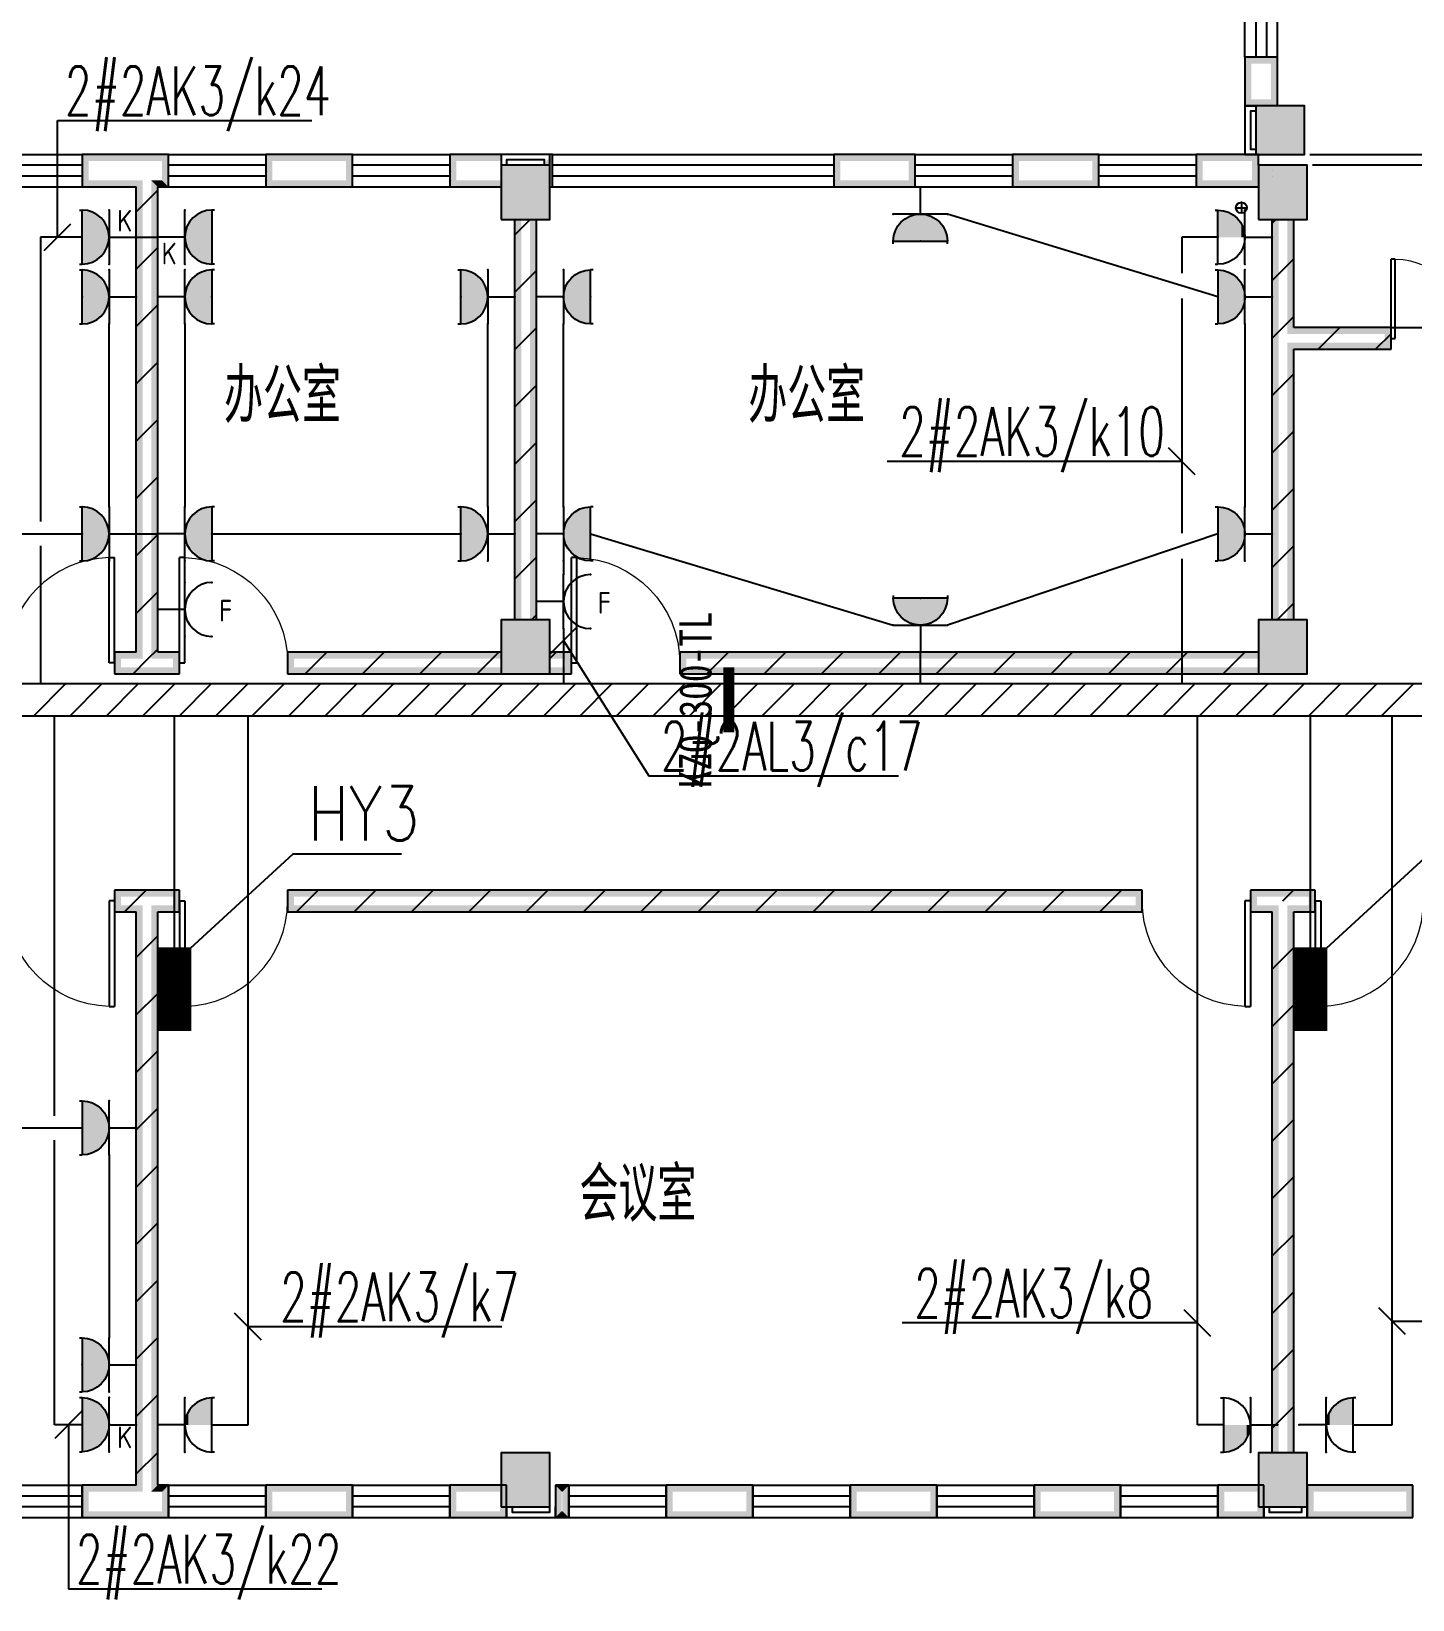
# Model space of a CAD drawing. Extents: x 101023 to 279373, y -114511 to 293844.
# Drawn here: x 215911 to 228680, y 57231 to 71727 of the extents above; entities that cross this region are included whole.
import ezdxf
from ezdxf.enums import TextEntityAlignment as Align

# ---------------------------------------------------------------- set-up
doc = ezdxf.new("R2010")
doc.units = 0
doc.header["$LTSCALE"] = 1000
doc.header["$MEASUREMENT"] = 0
for name, color, linetype in [('A-WALL-CURT', 111, 'Continuous'), ('A-WALL-PATT', 252, 'Continuous'), ('BZ', 7, 'Continuous'), ('CABLETRAY', 3, 'Continuous'), ('COLUMN', 2, 'Continuous'), ('DIM-照明', 3, 'Continuous'), ('EQUIP-插座', 3, 'Continuous'), ('EQUIP-照明', 3, 'Continuous'), ('EQUIP-箱柜', 3, 'Continuous'), ('PUB_HATCH', 8, 'Continuous'), ('PUB_TEXT', 7, 'Continuous'), ('PUB_WALL', 2, 'Continuous'), ('STAIR', 2, 'Continuous'), ('TEL_HATCH', 8, 'Continuous'), ('WALL', 2, 'Continuous'), ('WINDOW', 2, 'Continuous'), ('WIRE-照明', 6, 'Continuous'), ('抗震支吊架', 2, 'Continuous'), ('排水', 153, 'Continuous'), ('看线', 30, 'Continuous')]:
    doc.layers.add(name, color=color, linetype=linetype)
doc.styles.add('_TEL_ATTDEF', font='gbenor', dxfattribs={"bigfont": 'gbcbig'})
doc.styles.add('_TEL_DIM', font='simplex.shx', dxfattribs={"width": 0.8, "height": 3.5, "bigfont": 'gbcbig.shx'})
doc.styles.add('kzcad', font='', dxfattribs={"width": 0.8})
doc.styles.get("Standard").update_dxf_attribs({"font": 'simplex.shx', "width": 0.8, "bigfont": 'gbcbig.shx'})
doc.styles.get('kzcad').set_extended_font_data('SimSun')
pattern_1 = [(45, (-906447.23, -635367.28), (-265.16515, 265.16515), [])]

# ---------------------------------------------------------------- blocks, each defined once
blk = doc.blocks.new('$equip$00002810')
for p, q in [((0.5, 0.5), (-0.5, 0.5)), ((0, 0.5), (0, 0))]:
    blk.add_line(p, q)
blk.add_arc((0, 1), 0.5, 180, 0)
for p in [(-0.5, 1), (0.5, 1), (-0.5, 0.5), (0.5, 0.5), (0, 0)]:
    blk.add_point(p)
at = {"color": 7, "style": '_TEL_DIM'}
blk.add_attdef('$TEXT$', text='', height=0.4, dxfattribs=at).set_placement((0.023, 1.257), align=Align.MIDDLE_CENTER)
at = {"color": 7, "style": '_TEL_DIM', "flags": 1}
for tag in ['A', 'REMARK']:
    blk.add_attdef(tag, text='', height=0.000025, dxfattribs=at).set_placement((0, 0), align=Align.MIDDLE_CENTER)
blk = doc.blocks.new('$equip$00001237')
for p, q in [((-0.5, 1.05), (-0.5, 1)), ((-0.5, 1), (0.5, 1)), ((0.5, 1.05), (0.5, 1)), ((0.5, 0.5), (-0.5, 0.5)), ((0, 0.5), (0, 0))]:
    blk.add_line(p, q)
blk.add_arc((0, 1), 0.5, 180, 0)
for p in [(0, 1), (-0.5, 0.5), (0.5, 0.5), (0, 0)]:
    blk.add_point(p)
for points in [[(0.433, 0.75), (-0.433, 0.75), (0.5, 1), (-0.5, 1)], [(0.25, 0.567), (-0.25, 0.567), (0.433, 0.75), (-0.433, 0.75)], [(0, 0.5), (0, 0.5), (0.25, 0.567), (-0.25, 0.567)]]:
    blk.add_solid(points)
at = {"flags": 9}
blk.add_attdef('A', (0, 0), '', height=0.00002, dxfattribs=at)
blk = doc.blocks.new('$equip$00001764')
for p, q in [((-0.5, 1.05), (-0.5, 1)), ((-0.5, 1), (0.5, 1)), ((0.5, 1.05), (0.5, 1)), ((0.5, 0.5), (-0.5, 0.5)), ((0, 0.5), (0, 0))]:
    blk.add_line(p, q)
blk.add_arc((0, 1), 0.5, 180, 0)
for p in [(-0.5, 0.5), (0.5, 0.5), (0, 0)]:
    blk.add_point(p)
for points in [[(0.433, 0.75), (-0.433, 0.75), (0.5, 1), (-0.5, 1)], [(0.25, 0.567), (-0.25, 0.567), (0.433, 0.75), (-0.433, 0.75)], [(0, 0.5), (0, 0.5), (0.25, 0.567), (-0.25, 0.567)]]:
    blk.add_solid(points)
at = {"color": 7, "style": '_TEL_DIM'}
blk.add_attdef('$TEXT$', text='', height=0.4, dxfattribs=at).set_placement((0.303, 0.211), align=Align.MIDDLE_CENTER)
at = {"color": 7, "style": '_TEL_DIM', "flags": 1}
blk.add_attdef('A', text='', height=0.00002, dxfattribs=at).set_placement((0, 0), align=Align.MIDDLE_CENTER)
blk = doc.blocks.new('$equip$00001239')
for p, q in [((-0.5, 1.05), (-0.5, 1)), ((0.5, 1), (-0.5, 1)), ((0.5, 1.05), (0.5, 1)), ((0.5, 0.5), (-0.5, 0.5)), ((0, 0.5), (0, 0))]:
    blk.add_line(p, q)
blk.add_arc((0, 1), 0.5, 180, 0)
for points in [[(0, 0.75), (-0.433, 0.75), (0, 1), (-0.5, 1)], [(0, 0.567), (-0.25, 0.567), (0, 0.75), (-0.433, 0.75)], [(0, 0.5), (0, 0.5), (0, 0.567), (-0.25, 0.567)]]:
    blk.add_solid(points)
at = {"layer": 'EQUIP-照明'}
for p in [(0, 1), (-0.5, 0.5), (0.5, 0.5), (0, 0)]:
    blk.add_point(p, dxfattribs=at)
at = {"layer": 'EQUIP-照明', "flags": 9}
blk.add_attdef('A', (0, 0), '', height=0.00002, dxfattribs=at)
blk = doc.blocks.new('ng')
at = {"layer": '排水'}
for p, q in [((345991, 781358), (346091, 781358)), ((346041, 781408), (346041, 781308))]:
    blk.add_line(p, q, dxfattribs=at)
blk.add_circle((346041, 781358), 50, dxfattribs=at)
blk = doc.blocks.new('雨水管')
at = {"layer": '排水'}
blk.add_blockref('ng', (682384, -122908), dxfattribs=at)
blk = doc.blocks.new('$WINLIB2D$00000001')
at = {"color": 0}
for points in [[(-0.5, 0.5), (-0.5, -0.5)], [(-0.5, 0.5), (0.5, 0.5)], [(0.5, -0.5), (0.5, 0.5)], [(0.5, 0.1667), (-0.5, 0.1667)], [(0.5, -0.1667), (-0.5, -0.1667)], [(-0.5, -0.5), (0.5, -0.5)]]:
    blk.add_lwpolyline(points, dxfattribs=at)
blk = doc.blocks.new('$DorLib2D$00000001')
for p, q in [((0.45, 0.975), (0.5, 0.975)), ((0.45, 0), (0.45, 0.975)), ((0.5, 0), (0.5, 0.975)), ((0.5, 0), (0.45, 0))]:
    blk.add_line(p, q)
at = {"lineweight": 13}
blk.add_arc((0.475, 0), 0.975, 91.4693, 180, dxfattribs=at)
blk = doc.blocks.new('$DorLib2D$00000002')
for p, q in [((-0.5, 0), (-0.5, 0.4875)), ((-0.475, 0.4875), (-0.5, 0.4875)), ((-0.475, 0), (-0.475, 0.4875)), ((0.475, 0), (0.475, 0.4875)), ((0.475, 0.4875), (0.5, 0.4875)), ((0.5, 0), (0.5, 0.4875)), ((-0.5, 0), (-0.475, 0)), ((0.5, 0), (0.475, 0))]:
    blk.add_line(p, q)
at = {"lineweight": 13}
for centre, start, end in [((-0.4875, 0), 0, 88.53072), ((0.4875, 0), 91.46928, 180)]:
    blk.add_arc(centre, 0.4875, start, end, dxfattribs=at)
blk = doc.blocks.new('_FZH')
blk.add_lwpolyline([(-0.5, -0.5), (0.5, -0.5), (0.5, 0.5), (-0.5, 0.5)], close=True)
at = {"layer": 'PUB_HATCH'}
blk.add_solid([(-0.5, -0.5), (0.5, -0.5), (-0.5, 0.5), (0.5, 0.5)], dxfattribs=at)
blk = doc.blocks.new('A$C54854E18')
at = {"layer": 'A-WALL-PATT'}
h = blk.add_hatch(dxfattribs=at)
h.set_pattern_fill('普通砖', color=256, scale=150, style=0)
h.set_pattern_definition(pattern_1)
h.paths.add_polyline_path([(100699.9, 18638.9), (100739.9, 18645.5), (100799.9, 18705.5), (100799.9, 23005.5), (100699.9, 23105.5), (100599.9, 23005.5), (100599.9, 18705.5), (100659.9, 18645.5)])
h = blk.add_hatch(dxfattribs=at)
h.set_pattern_fill('普通砖', color=256, scale=150, style=0)
h.set_pattern_definition(pattern_1)
h.paths.add_polyline_path([(104299.9, 22705.5), (104099.9, 22705.5), (104099.9, 19005.5), (104299.9, 19005.5)])
h = blk.add_hatch(dxfattribs=at)
h.set_pattern_fill('普通砖', color=256, scale=150, style=0)
h.set_pattern_definition(pattern_1)
h.paths.add_polyline_path([(111300, 22705.5), (111100, 22705.5), (111100, 21605.5), (111233.3, 21605.5), (111240, 21645.5), (111300, 21705.5)])
h = blk.add_hatch(dxfattribs=at)
h.set_pattern_fill('普通砖', color=256, scale=150, style=0)
h.set_pattern_definition(pattern_1)
h.paths.add_polyline_path([(111100, 19005.5), (111300, 19005.5), (111300, 21505.5), (111240, 21565.5), (111233.3, 21605.5), (111100, 21605.5)])
h = blk.add_hatch(dxfattribs=at)
h.set_pattern_fill('普通砖', color=256, scale=150, style=0)
h.set_pattern_definition(pattern_1)
h.paths.add_polyline_path([(111240, 21565.5), (111300, 21505.5), (112200, 21505.5), (112200, 21705.5), (111300, 21705.5), (111240, 21645.5), (111233.3, 21605.5)])
h = blk.add_hatch(dxfattribs=at)
h.set_pattern_fill('普通砖', color=256, scale=150, style=0)
h.set_pattern_definition(pattern_1)
h.paths.add_polyline_path([(100659.9, 18645.5), (100599.9, 18705.5), (100399.9, 18705.5), (100399.9, 18505.5), (100699.9, 18505.5), (100699.9, 18638.9)])
h = blk.add_hatch(dxfattribs=at)
h.set_pattern_fill('普通砖', color=256, scale=150, style=0)
h.set_pattern_definition(pattern_1)
h.paths.add_polyline_path([(100699.9, 18638.9), (100699.9, 18505.5), (100999.9, 18505.5), (100999.9, 18705.5), (100799.9, 18705.5), (100739.9, 18645.5)])
h = blk.add_hatch(dxfattribs=at)
h.set_pattern_fill('普通砖', color=256, scale=150, style=0)
h.set_pattern_definition(pattern_1)
h.paths.add_polyline_path([(103975, 18505.5), (103975, 18705.5), (101999.9, 18705.5), (101999.9, 18505.5)])
h = blk.add_hatch(dxfattribs=at)
h.set_pattern_fill('普通砖', color=256, scale=150, style=0)
h.set_pattern_definition(pattern_1)
h.paths.add_polyline_path([(104425, 18705.5), (104425, 18505.5), (104625, 18505.5), (104625, 18705.5)])
h = blk.add_hatch(dxfattribs=at)
h.set_pattern_fill('普通砖', color=256, scale=150, style=0)
h.set_pattern_definition(pattern_1)
h.paths.add_polyline_path([(110974.9, 18505.5), (110974.9, 18705.5), (105625, 18705.5), (105625, 18505.5)])
h = blk.add_hatch(dxfattribs=at)
h.set_pattern_fill('普通砖', color=256, scale=150, style=0)
h.set_pattern_definition(pattern_1)
h.paths.add_polyline_path([(100699.9, 16372.2), (100699.9, 16505.5), (100399.9, 16505.5), (100399.9, 16305.5), (100599.9, 16305.5), (100659.9, 16365.5)])
h = blk.add_hatch(dxfattribs=at)
h.set_pattern_fill('普通砖', color=256, scale=150, style=0)
h.set_pattern_definition(pattern_1)
h.paths.add_polyline_path([(100739.9, 16365.5), (100799.9, 16305.5), (100999.9, 16305.5), (100999.9, 16505.5), (100699.9, 16505.5), (100699.9, 16372.2)])
h = blk.add_hatch(dxfattribs=at)
h.set_pattern_fill('普通砖', color=256, scale=150, style=0)
h.set_pattern_definition(pattern_1)
h.paths.add_polyline_path([(101999.9, 16305.5), (109900, 16305.5), (109900, 16505.5), (101999.9, 16505.5)])
h = blk.add_hatch(dxfattribs=at)
h.set_pattern_fill('普通砖', color=256, scale=150, style=0)
h.set_pattern_definition(pattern_1)
h.paths.add_polyline_path([(111240, 16365.5), (111300, 16305.5), (111500, 16305.5), (111500, 16505.5), (111200, 16505.5), (111200, 16372.2)])
h = blk.add_hatch(dxfattribs=at)
h.set_pattern_fill('普通砖', color=256, scale=150, style=0)
h.set_pattern_definition(pattern_1)
h.paths.add_polyline_path([(100699.9, 10905.5), (100799.9, 11005.5), (100799.9, 16305.5), (100739.9, 16365.5), (100699.9, 16372.2), (100659.9, 16365.5), (100599.9, 16305.5), (100599.9, 11005.5)])
h = blk.add_hatch(dxfattribs=at)
h.set_pattern_fill('普通砖', color=256, scale=150, style=0)
h.set_pattern_definition(pattern_1)
h.paths.add_polyline_path([(111100, 11305.6), (111300, 11305.6), (111300, 16305.5), (111240, 16365.5), (111200, 16372.2), (111160, 16365.5), (111100, 16305.5)])
at = {"layer": 'PUB_WALL'}
for points in [[(111150, 24205.5), (110850, 24205.5), (110910, 24145.5), (111090, 24145.5)], [(110850, 24205.5), (110850, 23755.5), (110910, 23815.5), (110910, 24145.5)], [(111150, 23755.5), (111150, 24205.5), (111090, 24145.5), (111090, 23815.5)], [(110850, 23755.5), (111150, 23755.5), (111090, 23815.5), (110910, 23815.5)], [(111399.9, 23755.5), (110949.9, 23755.5), (111009.9, 23695.5), (111339.9, 23695.5)], [(110949.9, 23755.5), (110949.9, 23305.5), (111009.9, 23365.5), (111009.9, 23695.5)], [(111399.9, 23305.5), (111399.9, 23755.5), (111339.9, 23695.5), (111339.9, 23365.5)], [(110949.9, 23305.5), (111399.9, 23305.5), (111339.9, 23365.5), (111009.9, 23365.5)], [(100699.9, 23305.5), (100099.6, 23305.5), (100159.6, 23245.5), (100699.9, 23245.5)], [(100099.6, 23305.5), (100099.6, 23005.5), (100159.6, 23065.5), (100159.6, 23245.5)], [(100899.4, 23305.5), (100699.9, 23305.5), (100699.9, 23245.5), (100839.4, 23245.5)], [(100899.4, 23005.5), (100899.4, 23305.5), (100839.4, 23245.5), (100839.4, 23065.5)], [(102599.4, 23305.5), (101799.4, 23305.5), (101859.4, 23245.5), (102539.4, 23245.5)], [(101799.4, 23305.5), (101799.4, 23005.5), (101859.4, 23065.5), (101859.4, 23245.5)], [(102599.4, 23005.5), (102599.4, 23305.5), (102539.4, 23245.5), (102539.4, 23065.5)], [(103975, 23305.5), (103499.4, 23305.5), (103559.4, 23245.5), (103975, 23245.5)], [(103499.4, 23305.5), (103499.4, 23005.5), (103559.4, 23065.5), (103559.4, 23245.5)], [(104425, 23205.5), (103975, 23205.5), (104035, 23145.5), (104365, 23145.5)], [(103975, 23205.5), (103975, 22705.5), (104035, 22765.5), (104035, 23145.5)], [(104425, 22705.5), (104425, 23205.5), (104365, 23145.5), (104365, 22765.5)], [(104389.9, 23205.5), (104425, 23205.5), (104425, 23030.4), (104449.9, 23005.5), (104449.9, 23305.5), (104389.9, 23245.5)], [(107799.9, 23305.5), (107049.9, 23305.5), (107109.9, 23245.5), (107739.9, 23245.5)], [(107049.9, 23305.5), (107049.9, 23005.5), (107109.9, 23065.5), (107109.9, 23245.5)], [(107799.9, 23005.5), (107799.9, 23305.5), (107739.9, 23245.5), (107739.9, 23065.5)], [(109499.9, 23305.5), (108699.9, 23305.5), (108759.9, 23245.5), (109439.9, 23245.5)], [(108699.9, 23305.5), (108699.9, 23005.5), (108759.9, 23065.5), (108759.9, 23245.5)], [(109499.9, 23005.5), (109499.9, 23305.5), (109439.9, 23245.5), (109439.9, 23065.5)], [(110974.9, 23305.5), (110399.9, 23305.5), (110459.9, 23245.5), (110914.9, 23245.5)], [(110399.9, 23305.5), (110399.9, 23005.5), (110459.9, 23065.5), (110459.9, 23245.5)], [(110974.9, 23005.5), (110974.9, 23305.5), (110914.9, 23245.5), (110914.9, 23065.5)], [(111424.9, 23205.5), (110974.9, 23205.5), (111034.9, 23145.5), (111364.9, 23145.5)], [(110974.9, 23205.5), (110974.9, 22705.5), (111034.9, 22765.5), (111034.9, 23145.5)], [(111424.9, 22705.5), (111424.9, 23205.5), (111364.9, 23145.5), (111364.9, 22765.5)], [(100099.6, 23005.5), (100599.9, 23005.5), (100659.9, 23065.5), (100159.6, 23065.5)], [(100599.9, 18705.5), (100599.9, 23005.5), (100659.9, 23065.5), (100659.9, 18645.5)], [(100799.9, 18705.5), (100799.9, 23005.5), (100739.9, 23065.5), (100739.9, 18645.5)], [(100799.9, 23005.5), (100899.4, 23005.5), (100839.4, 23065.5), (100739.9, 23065.5)], [(101799.4, 23005.5), (102599.4, 23005.5), (102539.4, 23065.5), (101859.4, 23065.5)], [(103499.4, 23005.5), (103975, 23005.5), (103975, 23065.5), (103559.4, 23065.5)], [(107049.9, 23005.5), (107799.9, 23005.5), (107739.9, 23065.5), (107109.9, 23065.5)], [(108699.9, 23005.5), (109499.9, 23005.5), (109439.9, 23065.5), (108759.9, 23065.5)], [(110399.9, 23005.5), (110974.9, 23005.5), (110914.9, 23065.5), (110459.9, 23065.5)], [(103975, 22705.5), (104425, 22705.5), (104365, 22765.5), (104035, 22765.5)], [(110974.9, 22705.5), (111424.9, 22705.5), (111364.9, 22765.5), (111034.9, 22765.5)], [(104159.9, 22705.5), (104099.9, 22705.5), (104099.9, 19005.5), (104159.9, 19005.5)], [(104299.9, 22705.5), (104239.9, 22705.5), (104239.9, 19005.5), (104299.9, 19005.5)], [(111160, 22705.5), (111100, 22705.5), (111100, 21605.5), (111160, 21605.5)], [(111300, 22705.5), (111240, 22705.5), (111240, 21645.5), (111300, 21705.5)], [(111100, 19005.5), (111160, 19005.5), (111160, 21605.5), (111100, 21605.5)], [(112200, 21705.5), (111300, 21705.5), (111240, 21645.5), (112140, 21645.5)], [(112200, 21505.5), (112200, 21705.5), (112140, 21645.5), (112140, 21565.5)], [(111240, 19005.5), (111300, 19005.5), (111300, 21505.5), (111240, 21565.5)], [(111300, 21505.5), (112200, 21505.5), (112140, 21565.5), (111240, 21565.5)], [(104425, 19005.5), (103975, 19005.5), (104035, 18945.5), (104365, 18945.5)], [(103975, 19005.5), (103975, 18505.5), (104035, 18565.5), (104035, 18945.5)], [(104425, 18505.5), (104425, 19005.5), (104365, 18945.5), (104365, 18565.5)], [(111424.9, 19005.5), (110974.9, 19005.5), (111034.9, 18945.5), (111364.9, 18945.5)], [(110974.9, 19005.5), (110974.9, 18505.5), (111034.9, 18565.5), (111034.9, 18945.5)], [(111424.9, 18505.5), (111424.9, 19005.5), (111364.9, 18945.5), (111364.9, 18565.5)], [(100599.9, 18705.5), (100399.9, 18705.5), (100459.9, 18645.5), (100659.9, 18645.5)], [(100399.9, 18705.5), (100399.9, 18505.5), (100459.9, 18565.5), (100459.9, 18645.5)], [(100999.9, 18705.5), (100799.9, 18705.5), (100739.9, 18645.5), (100939.9, 18645.5)], [(100999.9, 18505.5), (100999.9, 18705.5), (100939.9, 18645.5), (100939.9, 18565.5)], [(103975, 18645.5), (103975, 18705.5), (101999.9, 18705.5), (102059.9, 18645.5)], [(101999.9, 18705.5), (101999.9, 18505.5), (102059.9, 18565.5), (102059.9, 18645.5)], [(104425, 18705.5), (104425, 18645.5), (104565, 18645.5), (104625, 18705.5)], [(104625, 18505.5), (104625, 18705.5), (104565, 18645.5), (104565, 18565.5)], [(110974.9, 18645.5), (110974.9, 18705.5), (105625, 18705.5), (105685, 18645.5)], [(105625, 18705.5), (105625, 18505.5), (105685, 18565.5), (105685, 18645.5)], [(100399.9, 18505.5), (100699.9, 18505.5), (100699.9, 18565.5), (100459.9, 18565.5)], [(100699.9, 18505.5), (100999.9, 18505.5), (100939.9, 18565.5), (100699.9, 18565.5)], [(103975, 18505.5), (103975, 18565.5), (102059.9, 18565.5), (101999.9, 18505.5)], [(103975, 18505.5), (104425, 18505.5), (104365, 18565.5), (104035, 18565.5)], [(104425, 18565.5), (104425, 18505.5), (104625, 18505.5), (104565, 18565.5)], [(110974.9, 18505.5), (110974.9, 18565.5), (105685, 18565.5), (105625, 18505.5)], [(110974.9, 18505.5), (111424.9, 18505.5), (111364.9, 18565.5), (111034.9, 18565.5)], [(100699.9, 16505.5), (100399.9, 16505.5), (100459.9, 16445.5), (100699.9, 16445.5)], [(100399.9, 16505.5), (100399.9, 16305.5), (100459.9, 16365.5), (100459.9, 16445.5)], [(100999.9, 16505.5), (100699.9, 16505.5), (100699.9, 16445.5), (100939.9, 16445.5)], [(100999.9, 16305.5), (100999.9, 16505.5), (100939.9, 16445.5), (100939.9, 16365.5)], [(109900, 16505.5), (101999.9, 16505.5), (102059.9, 16445.5), (109840, 16445.5)], [(101999.9, 16505.5), (101999.9, 16305.5), (102059.9, 16365.5), (102059.9, 16445.5)], [(109900, 16305.5), (109900, 16505.5), (109840, 16445.5), (109840, 16365.5)], [(111200, 16505.5), (110900, 16505.5), (110960, 16445.5), (111200, 16445.5)], [(110900, 16505.5), (110900, 16305.5), (110960, 16365.5), (110960, 16445.5)], [(111500, 16505.5), (111200, 16505.5), (111200, 16445.5), (111440, 16445.5)], [(111500, 16305.5), (111500, 16505.5), (111440, 16445.5), (111440, 16365.5)], [(100399.9, 16305.5), (100599.9, 16305.5), (100659.9, 16365.5), (100459.9, 16365.5)], [(100599.9, 11005.5), (100599.9, 16305.5), (100659.9, 16365.5), (100659.9, 10945.5)], [(100799.9, 11005.5), (100799.9, 16305.5), (100739.9, 16365.5), (100739.9, 10945.5)], [(100799.9, 16305.5), (100999.9, 16305.5), (100939.9, 16365.5), (100739.9, 16365.5)], [(101999.9, 16305.5), (109900, 16305.5), (109840, 16365.5), (102059.9, 16365.5)], [(110900, 16305.5), (111100, 16305.5), (111160, 16365.5), (110960, 16365.5)], [(111100, 11305.6), (111160, 11305.6), (111160, 16365.5), (111100, 16305.5)], [(111240, 11305.6), (111300, 11305.6), (111300, 16305.5), (111240, 16365.5)], [(111300, 16305.5), (111500, 16305.5), (111440, 16365.5), (111240, 16365.5)], [(104425, 11305.6), (103975, 11305.6), (104035, 11245.6), (104365, 11245.6)], [(103975, 11305.6), (103975, 10805.6), (104035, 10865.6), (104035, 11245.6)], [(104425, 10805.6), (104425, 11305.6), (104365, 11245.6), (104365, 10865.6)], [(111424.9, 11305.6), (110974.9, 11305.6), (111034.9, 11245.6), (111364.9, 11245.6)], [(110974.9, 11305.6), (110974.9, 10805.6), (111034.9, 10865.6), (111034.9, 11245.6)], [(111424.9, 10805.6), (111424.9, 11305.6), (111364.9, 11245.6), (111364.9, 10865.6)], [(100599.9, 11005.5), (100100, 11005.5), (100160, 10945.5), (100659.9, 10945.5)], [(100100, 11005.5), (100100, 10705.5), (100160, 10765.5), (100160, 10945.5)], [(100900, 11005.5), (100799.9, 11005.5), (100739.9, 10945.5), (100840, 10945.5)], [(100900, 10705.5), (100900, 11005.5), (100840, 10945.5), (100840, 10765.5)], [(102600, 11005.5), (101800, 11005.5), (101860, 10945.5), (102540, 10945.5)], [(101800, 11005.5), (101800, 10705.5), (101860, 10765.5), (101860, 10945.5)], [(102600, 10705.5), (102600, 11005.5), (102540, 10945.5), (102540, 10765.5)], [(104024.9, 11005.5), (103500, 11005.5), (103560, 10945.5), (103964.9, 10945.5)], [(103500, 11005.5), (103500, 10705.5), (103560, 10765.5), (103560, 10945.5)], [(104024.9, 10705.5), (104024.9, 11005.5), (103964.9, 10945.5), (103964.9, 10765.5)], [(104600, 11005.5), (104474.9, 11005.5), (104534.9, 10945.5), (104540, 10945.5)], [(104474.9, 11005.5), (104474.9, 10705.5), (104534.9, 10765.5), (104534.9, 10945.5)], [(104600, 10705.5), (104600, 11005.5), (104540, 10945.5), (104540, 10765.5)], [(106300, 11005.5), (105500, 11005.5), (105560, 10945.5), (106240, 10945.5)], [(105500, 11005.5), (105500, 10705.5), (105560, 10765.5), (105560, 10945.5)], [(106300, 10705.5), (106300, 11005.5), (106240, 10945.5), (106240, 10765.5)], [(108000, 11005.5), (107200, 11005.5), (107260, 10945.5), (107940, 10945.5)], [(107200, 11005.5), (107200, 10705.5), (107260, 10765.5), (107260, 10945.5)], [(108000, 10705.5), (108000, 11005.5), (107940, 10945.5), (107940, 10765.5)], [(109700, 11005.5), (108900, 11005.5), (108960, 10945.5), (109640, 10945.5)], [(108900, 11005.5), (108900, 10705.5), (108960, 10765.5), (108960, 10945.5)], [(109700, 10705.5), (109700, 11005.5), (109640, 10945.5), (109640, 10765.5)], [(111024.9, 11005.5), (110600, 11005.5), (110660, 10945.5), (110964.9, 10945.5)], [(110600, 11005.5), (110600, 10705.5), (110660, 10765.5), (110660, 10945.5)], [(111024.9, 10705.5), (111024.9, 11005.5), (110964.9, 10945.5), (110964.9, 10765.5)], [(112400, 11005.5), (111424.9, 11005.5), (111484.9, 10945.5), (112340, 10945.5)], [(111424.9, 11005.5), (111424.9, 10705.5), (111484.9, 10765.5), (111484.9, 10945.5)], [(112400, 10705.5), (112400, 11005.5), (112340, 10945.5), (112340, 10765.5)], [(100100, 10705.5), (100699.9, 10705.5), (100699.9, 10765.5), (100160, 10765.5)], [(100699.9, 10705.5), (100900, 10705.5), (100840, 10765.5), (100699.9, 10765.5)], [(101800, 10705.5), (102600, 10705.5), (102540, 10765.5), (101860, 10765.5)], [(103500, 10705.5), (104024.9, 10705.5), (103964.9, 10765.5), (103560, 10765.5)], [(103975, 10805.6), (104425, 10805.6), (104365, 10865.6), (104035, 10865.6)], [(104474.9, 10705.5), (104600, 10705.5), (104540, 10765.5), (104534.9, 10765.5)], [(105500, 10705.5), (106300, 10705.5), (106240, 10765.5), (105560, 10765.5)], [(107200, 10705.5), (108000, 10705.5), (107940, 10765.5), (107260, 10765.5)], [(108900, 10705.5), (109700, 10705.5), (109640, 10765.5), (108960, 10765.5)], [(110600, 10705.5), (111024.9, 10705.5), (110964.9, 10765.5), (110660, 10765.5)], [(110974.9, 10805.6), (111424.9, 10805.6), (111364.9, 10865.6), (111034.9, 10865.6)], [(111424.9, 10705.5), (112400, 10705.5), (112340, 10765.5), (111484.9, 10765.5)]]:
    blk.add_hatch(color=256, dxfattribs=at).paths.add_polyline_path(points)
for points in [[(110950, 23755.5), (110850, 23755.5), (110850, 23305.5), (110949.9, 23305.5)], [(110950, 23705.5), (110900, 23705.5), (110900, 23355.5), (110949.9, 23355.5)], [(104425, 23205.5), (104425, 23305.5), (103975, 23305.5), (103975, 23205.5)], [(104375, 23205.5), (104375, 23255.5), (104025, 23255.5), (104025, 23205.5)], [(104024.9, 10805.5), (104024.9, 10705.5), (104474.9, 10705.5), (104474.9, 10805.5)], [(104074.9, 10805.5), (104074.9, 10755.5), (104424.9, 10755.5), (104424.9, 10805.5)], [(111024.9, 10805.6), (111024.9, 10705.5), (111424.9, 10705.5), (111424.9, 10805.5)], [(111074.9, 10805.6), (111074.9, 10755.5), (111374.9, 10755.5), (111374.9, 10805.5)]]:
    blk.add_lwpolyline(points)
at = {"layer": 'A-WALL-CURT'}
for p, q in [((111100, 23205.5), (111100, 23205.5)), ((111100, 23155.5), (111100, 23155.5)), ((111100, 23105.5), (111100, 23105.5))]:
    blk.add_line(p, q, dxfattribs=at)
at = {"layer": 'WALL'}
for p, q in [((111150, 24205.5), (110850, 24205.5)), ((110850, 24205.5), (110850, 23755.5)), ((111150, 23755.5), (111150, 24205.5)), ((110850, 23755.5), (110949.9, 23755.5)), ((100699.9, 23305.5), (100099.6, 23305.5)), ((100099.6, 23305.5), (100099.6, 23005.5)), ((100899.4, 23305.5), (100699.9, 23305.5)), ((100899.4, 23005.5), (100899.4, 23305.5)), ((102599.4, 23305.5), (101799.4, 23305.5)), ((101799.4, 23305.5), (101799.4, 23005.5)), ((102599.4, 23005.5), (102599.4, 23305.5)), ((103975, 23305.5), (103499.4, 23305.5)), ((103499.4, 23305.5), (103499.4, 23005.5)), ((104449.9, 23305.5), (104425, 23305.5)), ((104449.9, 23005.5), (104449.9, 23305.5)), ((107799.9, 23305.5), (107049.9, 23305.5)), ((107049.9, 23305.5), (107049.9, 23005.5)), ((107799.9, 23005.5), (107799.9, 23305.5)), ((109499.9, 23305.5), (108699.9, 23305.5)), ((108699.9, 23305.5), (108699.9, 23005.5)), ((109499.9, 23005.5), (109499.9, 23305.5)), ((110974.9, 23305.5), (110399.9, 23305.5)), ((110399.9, 23305.5), (110399.9, 23005.5)), ((110974.9, 23205.5), (110974.9, 23305.5)), ((100099.6, 23005.5), (100599.9, 23005.5)), ((100599.9, 18705.5), (100599.9, 23005.5)), ((100799.9, 18705.5), (100799.9, 23005.5)), ((100799.9, 23005.5), (100899.4, 23005.5)), ((101799.4, 23005.5), (102599.4, 23005.5)), ((103499.4, 23005.5), (103975, 23005.5)), ((104425, 23005.5), (104449.9, 23005.5)), ((107049.9, 23005.5), (107799.9, 23005.5)), ((108699.9, 23005.5), (109499.9, 23005.5)), ((110399.9, 23005.5), (110974.9, 23005.5)), ((104099.9, 19005.5), (104099.9, 22705.5)), ((104299.9, 19005.5), (104299.9, 22705.5)), ((111100, 21605.5), (111100, 22705.5)), ((111300, 21705.5), (111300, 22705.5)), ((111100, 19005.5), (111100, 21605.5)), ((112200, 21705.5), (111300, 21705.5)), ((112200, 21505.5), (112200, 21705.5)), ((111300, 19005.5), (111300, 21505.5)), ((111300, 21505.5), (112200, 21505.5)), ((100599.9, 18705.5), (100399.9, 18705.5)), ((100399.9, 18705.5), (100399.9, 18505.5)), ((100999.9, 18705.5), (100799.9, 18705.5)), ((100999.9, 18505.5), (100999.9, 18705.5)), ((103975, 18705.5), (101999.9, 18705.5)), ((101999.9, 18705.5), (101999.9, 18505.5)), ((104625, 18705.5), (104425, 18705.5)), ((104625, 18505.5), (104625, 18705.5)), ((110974.9, 18705.5), (105625, 18705.5)), ((105625, 18705.5), (105625, 18505.5)), ((100399.9, 18505.5), (100699.9, 18505.5)), ((100699.9, 18505.5), (100999.9, 18505.5)), ((101999.9, 18505.5), (103975, 18505.5)), ((104425, 18505.5), (104625, 18505.5)), ((105625, 18505.5), (110974.9, 18505.5)), ((100699.9, 16505.5), (100399.9, 16505.5)), ((100399.9, 16505.5), (100399.9, 16305.5)), ((100999.9, 16505.5), (100699.9, 16505.5)), ((100999.9, 16305.5), (100999.9, 16505.5)), ((109900, 16505.5), (101999.9, 16505.5)), ((101999.9, 16505.5), (101999.9, 16305.5)), ((109900, 16305.5), (109900, 16505.5)), ((111200, 16505.5), (110900, 16505.5)), ((110900, 16505.5), (110900, 16305.5)), ((111500, 16505.5), (111200, 16505.5)), ((111500, 16305.5), (111500, 16505.5)), ((100399.9, 16305.5), (100599.9, 16305.5)), ((100599.9, 11005.5), (100599.9, 16305.5)), ((100799.9, 11005.5), (100799.9, 16305.5)), ((100799.9, 16305.5), (100999.9, 16305.5)), ((101999.9, 16305.5), (109900, 16305.5)), ((110900, 16305.5), (111100, 16305.5)), ((111100, 11305.6), (111100, 16305.5)), ((111300, 11305.6), (111300, 16305.5)), ((111300, 16305.5), (111500, 16305.5)), ((100599.9, 11005.5), (100100, 11005.5)), ((100100, 11005.5), (100100, 10705.5)), ((100900, 11005.5), (100799.9, 11005.5)), ((100900, 10705.5), (100900, 11005.5)), ((102600, 11005.5), (101800, 11005.5)), ((101800, 11005.5), (101800, 10705.5)), ((102600, 10705.5), (102600, 11005.5)), ((104024.9, 11005.5), (103500, 11005.5)), ((103500, 11005.5), (103500, 10705.5)), ((104024.9, 10705.5), (104024.9, 11005.5)), ((104600, 11005.5), (104474.9, 11005.5)), ((104474.9, 11005.5), (104474.9, 10705.5)), ((104600, 10705.5), (104600, 11005.5)), ((106300, 11005.5), (105500, 11005.5)), ((105500, 11005.5), (105500, 10705.5)), ((106300, 10705.5), (106300, 11005.5)), ((108000, 11005.5), (107200, 11005.5)), ((107200, 11005.5), (107200, 10705.5)), ((108000, 10705.5), (108000, 11005.5)), ((109700, 11005.5), (108900, 11005.5)), ((108900, 11005.5), (108900, 10705.5)), ((109700, 10705.5), (109700, 11005.5)), ((111024.9, 11005.5), (110600, 11005.5)), ((110600, 11005.5), (110600, 10705.5)), ((111024.9, 10705.5), (111024.9, 11005.5)), ((112400, 11005.5), (111424.9, 11005.5)), ((111424.9, 11005.5), (111424.9, 10705.5)), ((112400, 10705.5), (112400, 11005.5)), ((100100, 10705.5), (100699.9, 10705.5)), ((100699.9, 10705.5), (100900, 10705.5)), ((101800, 10705.5), (102600, 10705.5)), ((103500, 10705.5), (104024.9, 10705.5)), ((104474.9, 10705.5), (104600, 10705.5)), ((105500, 10705.5), (106300, 10705.5)), ((107200, 10705.5), (108000, 10705.5)), ((108900, 10705.5), (109700, 10705.5)), ((110600, 10705.5), (111024.9, 10705.5)), ((111424.9, 10705.5), (112400, 10705.5))]:
    blk.add_line(p, q, dxfattribs=at)
at = {"layer": 'WINDOW'}
blk.add_line((112200, 21705.5), (113700, 21705.5), dxfattribs=at)
at = {"layer": '看线'}
for p, q in [((111449.9, 23305.5), (114349.9, 23305.5)), ((114300, 23205.5), (111474.9, 23205.5))]:
    blk.add_line(p, q, dxfattribs=at)
blk.add_blockref('雨水管', (-917608.2, -635636.5))
at = {"layer": 'COLUMN'}
for p, xscale, yscale, zscale, rotation in [((111174.9, 23530.5), 449.9999995698454, 450.0000001150183, 450.0000001150183, 8.893475490288708e-09), ((104200, 22955.5), 449.9999998395797, 500.0000002435409, 500.0000002435409, 8.878653025816272e-09), ((111199.9, 22955.5), 449.9999995698454, 499.9999999707798, 499.9999999707798, 8.893475490288708e-09), ((104200, 18755.5), 449.9999997157138, 499.9999999193242, 499.9999999193242, 8.893475487405867e-09), ((111199.9, 18755.5), 449.9999997157138, 499.9999998065177, 499.9999998065177, 8.893475487405867e-09), ((104200, 11055.6), 449.9999997157138, 499.9999999608845, 499.9999999608845, 8.893475487405867e-09), ((111199.9, 11055.6), 449.9999997157138, 499.9999999608845, 499.9999999608845, 8.893475487405867e-09)]:
    blk.add_blockref('_FZH', p, dxfattribs=dict(at, xscale=xscale, yscale=yscale, zscale=zscale, rotation=rotation))
at = {"layer": 'WINDOW'}
for name, p, xscale, yscale, zscale, rotation in [('$WINLIB2D$00000001', (111000, 25505.5), -2600, 300, -2600, 270), ('$WINLIB2D$00000001', (99649.6, 23155.5), -900, 300, 900, 180), ('$WINLIB2D$00000001', (101349.4, 23155.5), -900, 300, 900, 180), ('$WINLIB2D$00000001', (103049.4, 23155.5), -900, 300, 900, 180), ('$WINLIB2D$00000001', (105749.9, 23155.5), -2600, 300, 2600, 179.9999999995153), ('$WINLIB2D$00000001', (108249.9, 23155.5), -900, 300, 900, 179.9999999995153), ('$WINLIB2D$00000001', (109949.9, 23155.5), -900, 300, 900, 179.9999999995153), ('$DorLib2D$00000001', (99899.9, 16405.5), -1000, 1000, 1000, 180), ('$DorLib2D$00000001', (101499.9, 16405.5), 1000, 1000, -1000, 180), ('$DorLib2D$00000001', (110400, 16405.5), -1000, 1000, 1000, 180), ('$DorLib2D$00000001', (112000, 16405.5), 1000, 1000, -1000, 180)]:
    blk.add_blockref(name, p, dxfattribs=dict(at, xscale=xscale, yscale=yscale, zscale=zscale, rotation=rotation))
for name, p, xscale, yscale, zscale in [('$DorLib2D$00000002', (112950, 21605.5), 1500, 1500, 1500), ('$DorLib2D$00000001', (99899.9, 18605.5), 1000, 1000, -1000), ('$DorLib2D$00000001', (101499.9, 18605.5), -1000, 1000, 1000), ('$DorLib2D$00000001', (105125, 18605.5), -1000, 1000, 1000), ('$WINLIB2D$00000001', (99650, 10855.5), 900, 300, -900), ('$WINLIB2D$00000001', (101350, 10855.5), 900, 300, -900), ('$WINLIB2D$00000001', (103050, 10855.5), 900, 300, -900), ('$WINLIB2D$00000001', (105050, 10855.5), 900, 300, -900), ('$WINLIB2D$00000001', (106750, 10855.5), 900, 300, -900), ('$WINLIB2D$00000001', (108450, 10855.5), 900, 300, -900), ('$WINLIB2D$00000001', (110150, 10855.5), 900, 300, -900)]:
    blk.add_blockref(name, p, dxfattribs=dict(at, xscale=xscale, yscale=yscale, zscale=zscale))
at = {"layer": 'PUB_TEXT'}
for s, p in [('办公室', (101412.5, 20826.4)), ('办公室', (106258.3, 20826.4)), ('会议室', (104698, 13445.5))]:
    blk.add_text(s, height=500, dxfattribs=at).set_placement(p)
blk = doc.blocks.new('*X151')
at = {"color": 0}
for p, q in [((-250, 32.8), (-82.8, 200)), ((-250, 68.2), (-118.2, 200)), ((-250, 103.6), (-153.6, 200)), ((-250, 138.9), (-188.9, 200)), ((-250, 174.3), (-224.3, 200)), ((-247.5, 0), (-47.5, 200)), ((-212.1, 0), (-12.1, 200)), ((-176.8, 0), (23.2, 200)), ((-141.4, 0), (58.6, 200)), ((-106.1, 0), (93.9, 200)), ((-70.7, 0), (129.3, 200)), ((-35.4, 0), (164.6, 200)), ((0, 0), (200, 200)), ((35.4, 0), (235.4, 200)), ((70.7, 0), (250, 179.3)), ((106.1, 0), (250, 143.9)), ((141.4, 0), (250, 108.6)), ((176.8, 0), (250, 73.2)), ((212.1, 0), (250, 37.9)), ((247.5, 0), (250, 2.5))]:
    blk.add_line(p, q, dxfattribs=at)
blk = doc.blocks.new('$equip$00002943')
for p, q in [((-0.75, 0.6), (-0.75, 0)), ((0.75, 0.6), (-0.75, 0.6)), ((0.75, 0), (0.75, 0.6)), ((-0.75, 0), (0.75, 0))]:
    blk.add_line(p, q)
for points, const_width in [([(-0.75, 0.3), (0.75, 0.3)], 0.6), ([(-0.75, 0.6), (-0.75, 0), (0.75, 0), (0.75, 0.6), (-0.75, 0.6), (-0.75, 0)], 0.04)]:
    blk.add_lwpolyline(points, dxfattribs=dict(const_width=const_width))
for p in [(0, 0.6), (-0.75, 0.3), (0.75, 0.3), (0, 0)]:
    blk.add_point(p)
at = {"xscale": 0.00300000000061118, "yscale": 0.00300000000061118, "zscale": 0.00300000000061118}
blk.add_blockref('*X151', (0, 0), dxfattribs=at)
at = {"color": 7, "style": '_TEL_DIM', "flags": 1}
for tag in ['A', 'REMARK']:
    blk.add_attdef(tag, text='', height=0.00002, dxfattribs=at).set_placement((0, 0), align=Align.MIDDLE_CENTER)

msp = doc.modelspace()

# ---------------------------------------------------------------- linework, layer by layer
at = {"layer": 'BZ'}
for p, q in [((218329, 64121), (217380, 63248)), ((219334, 64121), (218329, 64121)), ((228829, 64121), (227880, 63248))]:
    msp.add_line(p, q, dxfattribs=at)
at = {"layer": 'CABLETRAY'}
for p, q in [((177212, 65698), (234249, 65698)), ((234249, 65398), (177212, 65398))]:
    msp.add_line(p, q, dxfattribs=at)
at = {"layer": 'DIM-照明'}
for p, q in [((216030, 69701), (216277, 69949)), ((226669, 67629), (226422, 67876)), ((220953, 66219), (220706, 65972)), ((218038, 59630), (217790, 59878)), ((226815, 59664), (226568, 59911)), ((228614, 59680), (228367, 59928)), ((216131, 58724), (216378, 58972))]:
    msp.add_line(p, q, dxfattribs=at)
for points in [[(216154, 69825), (216154, 70903)], [(216154, 70903), (218505, 70903)], [(226117, 67752), (223821, 67752)], [(226545, 67752), (226117, 67752)], [(220830, 66096), (221618, 64845)], [(221618, 64845), (223926, 64845)], [(217914, 59754), (218142, 59754)], [(218142, 59754), (220261, 59754)], [(226079, 59788), (223960, 59788)], [(226692, 59788), (226079, 59788)], [(228490, 59804), (229032, 59804)], [(216255, 58848), (216255, 57331)], [(216255, 57331), (218595, 57331)]]:
    msp.add_lwpolyline(points, dxfattribs=at)
at = {"layer": 'TEL_HATCH', "linetype": 'Continuous'}
for p, q in [((215930, 65398), (216230, 65698)), ((216267, 65398), (216567, 65698)), ((216603, 65398), (216903, 65698)), ((216940, 65398), (217240, 65698)), ((217277, 65398), (217577, 65698)), ((217614, 65398), (217914, 65698)), ((217950, 65398), (218250, 65698)), ((218287, 65398), (218587, 65698)), ((218624, 65398), (218924, 65698)), ((218961, 65398), (219261, 65698)), ((219297, 65398), (219597, 65698)), ((219634, 65398), (219934, 65698)), ((219971, 65398), (220271, 65698)), ((220308, 65398), (220608, 65698)), ((220644, 65398), (220944, 65698)), ((220981, 65398), (221281, 65698)), ((221318, 65398), (221618, 65698)), ((221655, 65398), (221955, 65698)), ((221991, 65398), (222291, 65698)), ((222328, 65398), (222628, 65698)), ((222665, 65398), (222965, 65698)), ((223002, 65398), (223302, 65698)), ((223339, 65398), (223639, 65698)), ((223675, 65398), (223975, 65698)), ((224012, 65398), (224312, 65698)), ((224349, 65398), (224649, 65698)), ((224686, 65398), (224986, 65698)), ((225022, 65398), (225322, 65698)), ((225359, 65398), (225659, 65698)), ((225696, 65398), (225996, 65698)), ((226033, 65398), (226333, 65698)), ((226369, 65398), (226669, 65698)), ((226706, 65398), (227006, 65698)), ((227043, 65398), (227343, 65698)), ((227380, 65398), (227680, 65698)), ((227716, 65398), (228016, 65698)), ((228053, 65398), (228353, 65698)), ((228390, 65398), (228690, 65698))]:
    msp.add_line(p, q, dxfattribs=at)
at = {"layer": 'WIRE-照明', "linetype": 'Continuous'}
for p, q in [((226880, 69272), (224379, 70038)), ((216880, 69825), (217080, 69825)), ((216630, 67332), (216630, 69022)), ((217330, 69022), (217330, 67332)), ((220130, 67332), (220130, 69022)), ((220830, 67332), (220830, 69022)), ((227130, 69022), (227130, 67332)), ((214080, 67082), (216380, 67082)), ((216880, 67082), (217080, 67082)), ((217580, 67082), (219880, 67082)), ((221080, 67082), (223879, 66238)), ((226880, 67082), (224379, 66238)), ((217330, 66633), (217330, 66832)), ((220830, 66832), (220830, 66706)), ((224129, 65698), (224129, 65988)), ((214080, 61591), (216380, 61591)), ((216630, 61341), (216630, 59651))]:
    msp.add_line(p, q, dxfattribs=at)
at = {"layer": 'WIRE-照明'}
for p, q in [((216380, 69825), (215995, 69825)), ((215995, 69825), (215995, 67195)), ((226880, 69824), (226545, 69824)), ((226545, 69824), (226545, 69492)), ((226545, 69257), (226545, 67088)), ((215995, 66970), (215995, 65698)), ((226545, 66851), (226545, 65698)), ((220830, 66206), (220830, 65698)), ((216126, 61703), (216126, 65398)), ((217235, 63248), (217235, 65398)), ((217914, 58845), (217914, 65398)), ((226692, 58845), (226692, 65398)), ((227735, 63248), (227735, 65398)), ((228490, 58845), (228490, 65398)), ((216126, 58848), (216126, 61478)), ((216380, 58848), (216126, 58848)), ((217580, 58845), (217914, 58845)), ((226930, 58845), (226692, 58845)), ((228130, 58845), (228490, 58845))]:
    msp.add_line(p, q, dxfattribs=at)
at = {"layer": '抗震支吊架', "color": 2, "const_width": 100}
msp.add_lwpolyline([(222359, 65248), (222359, 65848)], dxfattribs=at)

# ---------------------------------------------------------------- block references
at = {"layer": 'EQUIP-插座', "yscale": 500, "zscale": 500}
for name, p, xscale, rotation in [('$equip$00001237', (224129, 70288), -500, 180), ('$equip$00001239', (227380, 69824), -500, 90), ('$equip$00001237', (216880, 69272), 500, 90.00000000000001), ('$equip$00001237', (217080, 69272), 500, 270), ('$equip$00001237', (220380, 69272), 500, 90.00000000000001), ('$equip$00001237', (220580, 69272), -500, 270), ('$equip$00001237', (227380, 69272), -500, 90), ('$equip$00001237', (216880, 67082), 500, 90.00000000000001), ('$equip$00001237', (217080, 67082), 500, 270), ('$equip$00001237', (220380, 67082), 500, 90.00000000000001), ('$equip$00001237', (220580, 67082), -500, 270), ('$equip$00001237', (227380, 67082), -500, 90), ('$equip$00001237', (216880, 61591), -500, 90), ('$equip$00001237', (216880, 59401), -500, 90), ('$equip$00001239', (217080, 58845), 500, 270), ('$equip$00001239', (227430, 58845), 500, 90), ('$equip$00001239', (227630, 58845), 500, 270)]:
    msp.add_blockref(name, p, dxfattribs=dict(at, xscale=xscale, rotation=rotation))
at = {"layer": 'EQUIP-插座'}
ref = msp.add_blockref('$equip$00001764', (216880, 69825), dxfattribs=dict(at, xscale=500, yscale=500, zscale=500, rotation=90.00000000000001))
ref.add_attrib('$TEXT$', 'K', dxfattribs={"layer": '0', "color": 7, "height": 200, "style": '_TEL_ATTDEF'}).set_placement((216774, 69976), align=Align.MIDDLE_CENTER)
ref = msp.add_blockref('$equip$00001764', (217080, 69825), dxfattribs=dict(at, xscale=500, yscale=500, zscale=500, rotation=270))
ref.add_attrib('$TEXT$', 'K', dxfattribs={"layer": '0', "color": 7, "height": 200, "style": '_TEL_ATTDEF'}).set_placement((217185, 69673), align=Align.MIDDLE_CENTER)
ref = msp.add_blockref('$equip$00002810', (220580, 66456), dxfattribs=dict(at, xscale=500, yscale=500, zscale=500, rotation=269.9999999999997))
ref.add_attrib('$TEXT$', 'F', dxfattribs={"layer": '0', "color": 7, "height": 200, "style": '_TEL_ATTDEF'}).set_placement((221208, 66444), align=Align.MIDDLE_CENTER)
ref = msp.add_blockref('$equip$00002810', (217080, 66383), dxfattribs=dict(at, xscale=500, yscale=500, zscale=500, rotation=269.9999999999997))
ref.add_attrib('$TEXT$', 'F', dxfattribs={"layer": '0', "color": 7, "height": 200, "style": '_TEL_ATTDEF'}).set_placement((217708, 66372), align=Align.MIDDLE_CENTER)
at = {"layer": 'EQUIP-插座', "xscale": -500, "yscale": 500, "zscale": 500}
msp.add_blockref('$equip$00001237', (224129, 65988), dxfattribs=at)
at = {"layer": 'EQUIP-插座'}
ref = msp.add_blockref('$equip$00001764', (216880, 58848), dxfattribs=dict(at, xscale=-500, yscale=500, zscale=500, rotation=90))
ref.add_attrib('$TEXT$', 'K', dxfattribs={"layer": '0', "color": 7, "height": 200, "style": '_TEL_ATTDEF'}).set_placement((216774, 58730), align=Align.MIDDLE_CENTER)
at = {"layer": 'EQUIP-箱柜', "xscale": 500, "yscale": 500, "zscale": 500, "rotation": 270}
for p in [(217080, 62873), (227580, 62873)]:
    msp.add_blockref('$equip$00002943', p, dxfattribs=at)
at = {"layer": 'STAIR'}
msp.add_blockref('A$C54854E18', (116280, 47283), dxfattribs=at)

# ---------------------------------------------------------------- texts
at = {"layer": 'BZ', "style": '_TEL_DIM', "width": 0.8}
msp.add_text('HY3', height=500, dxfattribs=at).set_placement((218469, 64249))
at = {"layer": 'DIM-照明', "color": 7, "style": '_TEL_DIM', "width": 0.64}
for s, p in [('2#2AK3/k24', (216222, 70953)), ('2#2AK3/k10', (223933, 67802)), ('2#2AL3/c17', (221731, 64895)), ('2#2AK3/k7', (218210, 59804)), ('2#2AK3/k8', (224072, 59838)), ('2#2AK3/k22', (216323, 57381))]:
    msp.add_text(s, height=450, dxfattribs=at).set_placement(p)
at = {"layer": '抗震支吊架', "color": 2, "style": 'kzcad', "width": 0.8}
msp.add_text('KZQ-300-TL', height=300, rotation=89.8854, dxfattribs=at).set_placement((222199, 65548), align=Align.CENTER)

doc.saveas('drawing.dxf')
